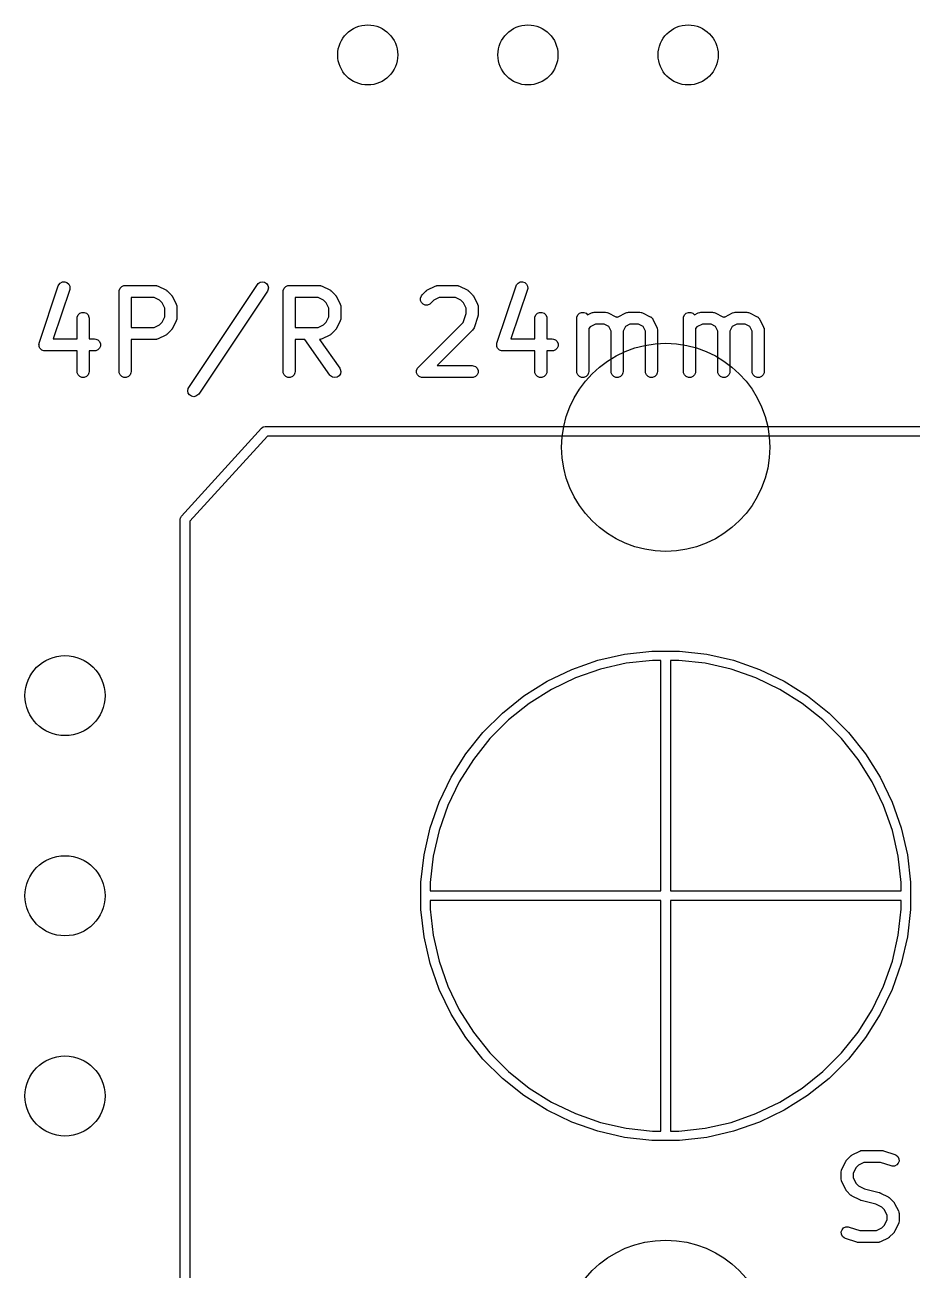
# Model space of a CAD drawing. Extents: x 0.58 to 7.69, y -5.21 to -0.56.
# Drawn here: x 2.352 to 2.788, y -1.523 to -0.91 of the extents above; entities that cross this region are included whole.
import ezdxf

# ---------------------------------------------------------------- set-up
doc = ezdxf.new("R2010")
doc.units = 0
doc.header["$MEASUREMENT"] = 0
doc.layers.add('BLACK', color=7, linetype='CONTINUOUS')

msp = doc.modelspace()

# ---------------------------------------------------------------- linework, layer by layer
at = {"layer": 'BLACK', "linetype": 'CONTINUOUS'}
for p, q in [((2.3594, -1.06684), (2.36878, -1.03872)), ((2.37438, -1.04059), (2.3663, -1.06482)), ((2.36878, -1.03872), (2.36901, -1.03819)), ((2.36901, -1.03819), (2.36977, -1.03732)), ((2.36977, -1.03732), (2.3708, -1.03681)), ((2.3708, -1.03681), (2.37195, -1.03672)), ((2.37195, -1.03672), (2.37304, -1.03709)), ((2.37304, -1.03709), (2.37391, -1.03784)), ((2.37391, -1.03784), (2.37443, -1.03887)), ((2.37451, -1.04002), (2.37438, -1.04059)), ((2.37443, -1.03887), (2.37451, -1.04002)), ((2.39868, -1.04095), (2.39912, -1.03989)), ((2.39912, -1.03989), (2.39993, -1.03907)), ((2.39993, -1.03907), (2.401, -1.03863)), ((2.401, -1.03863), (2.40157, -1.03858)), ((2.40157, -1.03858), (2.41657, -1.03858)), ((2.41657, -1.03858), (2.41715, -1.03863)), ((2.41715, -1.03863), (2.41725, -1.03867)), ((2.41725, -1.03867), (2.41735, -1.03868)), ((2.41735, -1.03868), (2.41789, -1.03889)), ((2.41789, -1.03889), (2.42164, -1.04076)), ((2.43286, -1.08863), (2.46661, -1.03802)), ((2.46661, -1.03802), (2.46698, -1.03757)), ((2.46698, -1.03757), (2.46793, -1.03693)), ((2.46793, -1.03693), (2.46906, -1.0367)), ((2.46906, -1.0367), (2.47019, -1.03692)), ((2.47019, -1.03692), (2.47115, -1.03756)), ((2.47115, -1.03756), (2.47179, -1.03852)), ((2.47179, -1.03852), (2.47202, -1.03965)), ((2.47202, -1.03965), (2.4718, -1.04078)), ((2.47929, -1.04095), (2.47973, -1.03989)), ((2.47973, -1.03989), (2.48055, -1.03907)), ((2.48055, -1.03907), (2.48161, -1.03863)), ((2.48161, -1.03863), (2.48219, -1.03858)), ((2.48219, -1.03858), (2.49719, -1.03858)), ((2.49719, -1.03858), (2.49776, -1.03863)), ((2.49776, -1.03863), (2.49786, -1.03867)), ((2.49786, -1.03867), (2.49797, -1.03868)), ((2.49797, -1.03868), (2.49851, -1.03889)), ((2.49851, -1.03889), (2.50226, -1.04076)), ((2.55024, -1.04076), (2.55399, -1.03889)), ((2.55399, -1.03889), (2.55453, -1.03868)), ((2.55453, -1.03868), (2.55463, -1.03867)), ((2.55463, -1.03867), (2.55473, -1.03863)), ((2.55473, -1.03863), (2.55531, -1.03858)), ((2.55531, -1.03858), (2.56468, -1.03858)), ((2.56468, -1.03858), (2.56526, -1.03863)), ((2.56526, -1.03863), (2.56535, -1.03867)), ((2.56535, -1.03867), (2.56546, -1.03868)), ((2.56546, -1.03868), (2.566, -1.03889)), ((2.566, -1.03889), (2.56975, -1.04076)), ((2.58438, -1.06684), (2.59375, -1.03872)), ((2.59935, -1.04059), (2.59127, -1.06482)), ((2.59375, -1.03872), (2.59399, -1.03819)), ((2.59399, -1.03819), (2.59474, -1.03732)), ((2.59474, -1.03732), (2.59577, -1.03681)), ((2.59577, -1.03681), (2.59692, -1.03672)), ((2.59692, -1.03672), (2.59801, -1.03709)), ((2.59801, -1.03709), (2.59888, -1.03784)), ((2.59888, -1.03784), (2.5994, -1.03887)), ((2.59948, -1.04002), (2.59935, -1.04059)), ((2.5994, -1.03887), (2.59948, -1.04002)), ((2.39862, -1.04153), (2.39868, -1.04095)), ((2.39862, -1.0809), (2.39862, -1.04153)), ((2.41588, -1.04448), (2.40453, -1.04448)), ((2.40453, -1.04448), (2.40453, -1.0592)), ((2.41857, -1.04583), (2.41588, -1.04448)), ((2.41977, -1.04703), (2.41857, -1.04583)), ((2.42164, -1.04076), (2.42189, -1.04092)), ((2.42189, -1.04092), (2.42196, -1.04095)), ((2.42196, -1.04095), (2.42204, -1.04101)), ((2.42204, -1.04101), (2.42213, -1.04107)), ((2.42213, -1.04107), (2.42218, -1.04113)), ((2.42218, -1.04113), (2.42241, -1.04132)), ((2.42241, -1.04132), (2.42429, -1.04319)), ((2.42429, -1.04319), (2.42447, -1.04342)), ((2.42447, -1.04342), (2.42453, -1.04347)), ((2.42453, -1.04347), (2.42459, -1.04356)), ((2.42459, -1.04356), (2.42465, -1.04364)), ((2.42465, -1.04364), (2.42468, -1.04371)), ((2.42468, -1.04371), (2.42484, -1.04396)), ((2.42484, -1.04396), (2.42671, -1.04771)), ((2.47152, -1.04129), (2.43778, -1.09191)), ((2.4718, -1.04078), (2.47152, -1.04129)), ((2.47924, -1.04153), (2.47929, -1.04095)), ((2.47924, -1.0809), (2.47924, -1.04153)), ((2.49649, -1.04448), (2.48514, -1.04448)), ((2.48514, -1.04448), (2.48514, -1.0592)), ((2.49919, -1.04583), (2.49649, -1.04448)), ((2.50039, -1.04703), (2.49919, -1.04583)), ((2.50226, -1.04076), (2.50251, -1.04092)), ((2.50251, -1.04092), (2.50258, -1.04095)), ((2.50258, -1.04095), (2.50266, -1.04101)), ((2.50266, -1.04101), (2.50275, -1.04107)), ((2.50275, -1.04107), (2.5028, -1.04113)), ((2.5028, -1.04113), (2.50303, -1.04132)), ((2.50303, -1.04132), (2.5049, -1.04319)), ((2.5049, -1.04319), (2.50509, -1.04342)), ((2.50509, -1.04342), (2.50514, -1.04347)), ((2.50514, -1.04347), (2.5052, -1.04356)), ((2.5052, -1.04356), (2.50527, -1.04364)), ((2.50527, -1.04364), (2.5053, -1.04371)), ((2.5053, -1.04371), (2.50545, -1.04396)), ((2.50545, -1.04396), (2.50733, -1.04771)), ((2.54679, -1.0447), (2.54723, -1.04364)), ((2.54679, -1.04585), (2.54679, -1.0447)), ((2.54723, -1.04692), (2.54679, -1.04585)), ((2.54723, -1.04364), (2.54759, -1.04319)), ((2.54759, -1.04319), (2.54947, -1.04132)), ((2.54947, -1.04132), (2.54969, -1.04113)), ((2.54969, -1.04113), (2.54975, -1.04107)), ((2.54975, -1.04107), (2.54983, -1.04101)), ((2.54983, -1.04101), (2.54992, -1.04095)), ((2.54992, -1.04095), (2.54999, -1.04092)), ((2.54999, -1.04092), (2.55024, -1.04076)), ((2.55331, -1.04583), (2.55177, -1.04737)), ((2.556, -1.04448), (2.55331, -1.04583)), ((2.56398, -1.04448), (2.556, -1.04448)), ((2.56668, -1.04583), (2.56398, -1.04448)), ((2.56788, -1.04703), (2.56668, -1.04583)), ((2.56975, -1.04076), (2.57, -1.04092)), ((2.57, -1.04092), (2.57007, -1.04095)), ((2.57007, -1.04095), (2.57015, -1.04101)), ((2.57015, -1.04101), (2.57024, -1.04107)), ((2.57024, -1.04107), (2.57029, -1.04113)), ((2.57029, -1.04113), (2.57052, -1.04132)), ((2.57052, -1.04132), (2.57239, -1.04319)), ((2.57239, -1.04319), (2.57258, -1.04342)), ((2.57258, -1.04342), (2.57264, -1.04347)), ((2.57264, -1.04347), (2.57269, -1.04356)), ((2.57269, -1.04356), (2.57276, -1.04364)), ((2.57276, -1.04364), (2.57279, -1.04371)), ((2.57279, -1.04371), (2.57294, -1.04396)), ((2.57294, -1.04396), (2.57482, -1.04771)), ((2.3785, -1.05301), (2.37931, -1.0522)), ((2.37931, -1.0522), (2.38038, -1.05176)), ((2.38038, -1.05176), (2.38153, -1.05176)), ((2.38153, -1.05176), (2.38259, -1.0522)), ((2.38259, -1.0522), (2.38341, -1.05301)), ((2.42112, -1.04972), (2.41977, -1.04703)), ((2.42112, -1.05395), (2.42112, -1.04972)), ((2.42671, -1.04771), (2.42692, -1.04825)), ((2.42692, -1.04825), (2.42693, -1.04835)), ((2.42693, -1.04835), (2.42697, -1.04845)), ((2.42697, -1.04845), (2.42702, -1.04903)), ((2.42702, -1.04903), (2.42702, -1.05465)), ((2.50173, -1.04972), (2.50039, -1.04703)), ((2.50173, -1.05395), (2.50173, -1.04972)), ((2.50733, -1.04771), (2.50753, -1.04825)), ((2.50753, -1.04825), (2.50754, -1.04835)), ((2.50754, -1.04835), (2.50758, -1.04845)), ((2.50758, -1.04845), (2.50764, -1.04903)), ((2.50764, -1.04903), (2.50764, -1.05465)), ((2.54804, -1.04773), (2.54723, -1.04692)), ((2.54911, -1.04817), (2.54804, -1.04773)), ((2.55026, -1.04817), (2.54911, -1.04817)), ((2.55132, -1.04773), (2.55026, -1.04817)), ((2.55177, -1.04737), (2.55132, -1.04773)), ((2.56772, -1.05681), (2.56923, -1.0523)), ((2.56923, -1.04972), (2.56788, -1.04703)), ((2.56923, -1.0523), (2.56923, -1.04972)), ((2.57482, -1.04771), (2.57503, -1.04825)), ((2.57503, -1.04825), (2.57503, -1.04835)), ((2.57503, -1.04835), (2.57507, -1.04845)), ((2.57507, -1.04845), (2.57513, -1.04903)), ((2.57513, -1.05278), (2.5751, -1.05307)), ((2.57513, -1.04903), (2.57513, -1.05278)), ((2.60347, -1.05301), (2.60428, -1.0522)), ((2.60428, -1.0522), (2.60535, -1.05176)), ((2.60535, -1.05176), (2.6065, -1.05176)), ((2.6065, -1.05176), (2.60756, -1.0522)), ((2.60756, -1.0522), (2.60838, -1.05301)), ((2.62409, -1.05301), (2.62491, -1.0522)), ((2.62491, -1.0522), (2.62597, -1.05176)), ((2.62597, -1.05176), (2.62712, -1.05176)), ((2.62712, -1.05176), (2.62819, -1.0522)), ((2.62819, -1.0522), (2.62895, -1.05296)), ((2.62895, -1.05296), (2.63085, -1.05201)), ((2.63085, -1.05201), (2.63139, -1.0518)), ((2.63139, -1.0518), (2.6315, -1.0518)), ((2.6315, -1.0518), (2.63159, -1.05176)), ((2.63159, -1.05176), (2.63217, -1.0517)), ((2.63217, -1.0517), (2.6378, -1.0517)), ((2.6378, -1.0517), (2.63837, -1.05176)), ((2.63837, -1.05176), (2.63847, -1.0518)), ((2.63847, -1.0518), (2.63858, -1.0518)), ((2.63858, -1.0518), (2.63912, -1.05201)), ((2.63912, -1.05201), (2.64287, -1.05389)), ((2.64397, -1.05389), (2.64772, -1.05201)), ((2.64772, -1.05201), (2.64826, -1.0518)), ((2.64826, -1.0518), (2.64837, -1.0518)), ((2.64837, -1.0518), (2.64847, -1.05176)), ((2.64847, -1.05176), (2.64904, -1.0517)), ((2.64904, -1.0517), (2.65467, -1.0517)), ((2.65467, -1.0517), (2.65524, -1.05176)), ((2.65524, -1.05176), (2.65534, -1.0518)), ((2.65534, -1.0518), (2.65545, -1.0518)), ((2.65545, -1.0518), (2.65599, -1.05201)), ((2.65599, -1.05201), (2.65974, -1.05389)), ((2.67658, -1.05301), (2.6774, -1.0522)), ((2.6774, -1.0522), (2.67846, -1.05176)), ((2.67846, -1.05176), (2.67962, -1.05176)), ((2.67962, -1.05176), (2.68068, -1.0522)), ((2.68068, -1.0522), (2.68144, -1.05296)), ((2.68144, -1.05296), (2.68334, -1.05201)), ((2.68334, -1.05201), (2.68388, -1.0518)), ((2.68388, -1.0518), (2.68399, -1.0518)), ((2.68399, -1.0518), (2.68409, -1.05176)), ((2.68409, -1.05176), (2.68466, -1.0517)), ((2.68466, -1.0517), (2.69029, -1.0517)), ((2.69029, -1.0517), (2.69086, -1.05176)), ((2.69086, -1.05176), (2.69096, -1.0518)), ((2.69096, -1.0518), (2.69107, -1.0518)), ((2.69107, -1.0518), (2.69161, -1.05201)), ((2.69161, -1.05201), (2.69536, -1.05389)), ((2.69647, -1.05389), (2.70022, -1.05201)), ((2.70022, -1.05201), (2.70076, -1.0518)), ((2.70076, -1.0518), (2.70086, -1.0518)), ((2.70086, -1.0518), (2.70096, -1.05176)), ((2.70096, -1.05176), (2.70154, -1.0517)), ((2.70154, -1.0517), (2.70716, -1.0517)), ((2.70716, -1.0517), (2.70774, -1.05176)), ((2.70774, -1.05176), (2.70784, -1.0518)), ((2.70784, -1.0518), (2.70794, -1.0518)), ((2.70794, -1.0518), (2.70848, -1.05201)), ((2.70848, -1.05201), (2.71223, -1.05389)), ((2.378, -1.05465), (2.37806, -1.05408)), ((2.378, -1.06482), (2.378, -1.05465)), ((2.37806, -1.05408), (2.3785, -1.05301)), ((2.38341, -1.05301), (2.38385, -1.05408)), ((2.38385, -1.05408), (2.38391, -1.05465)), ((2.38391, -1.05465), (2.38391, -1.06482)), ((2.41588, -1.0592), (2.41857, -1.05785)), ((2.41857, -1.05785), (2.41977, -1.05665)), ((2.41977, -1.05665), (2.42112, -1.05395)), ((2.42671, -1.05597), (2.42484, -1.05972)), ((2.42692, -1.05543), (2.42671, -1.05597)), ((2.42693, -1.05533), (2.42692, -1.05543)), ((2.42697, -1.05523), (2.42693, -1.05533)), ((2.42702, -1.05465), (2.42697, -1.05523)), ((2.49649, -1.0592), (2.49919, -1.05785)), ((2.49919, -1.05785), (2.50039, -1.05665)), ((2.50039, -1.05665), (2.50173, -1.05395)), ((2.50733, -1.05597), (2.50545, -1.05972)), ((2.50753, -1.05543), (2.50733, -1.05597)), ((2.50754, -1.05533), (2.50753, -1.05543)), ((2.50758, -1.05523), (2.50754, -1.05533)), ((2.50764, -1.05465), (2.50758, -1.05523)), ((2.54572, -1.07881), (2.56772, -1.05681)), ((2.57498, -1.05371), (2.5731, -1.05933)), ((2.57504, -1.05343), (2.57498, -1.05371)), ((2.57507, -1.05335), (2.57504, -1.05343)), ((2.57508, -1.05325), (2.57507, -1.05335)), ((2.57511, -1.05315), (2.57508, -1.05325)), ((2.5751, -1.05307), (2.57511, -1.05315)), ((2.60297, -1.05465), (2.60303, -1.05408)), ((2.60297, -1.06482), (2.60297, -1.05465)), ((2.60303, -1.05408), (2.60347, -1.05301)), ((2.60838, -1.05301), (2.60882, -1.05408)), ((2.60882, -1.05408), (2.60888, -1.05465)), ((2.60888, -1.05465), (2.60888, -1.06482)), ((2.62359, -1.05465), (2.62365, -1.05408)), ((2.62359, -1.0809), (2.62359, -1.05465)), ((2.62365, -1.05408), (2.62409, -1.05301)), ((2.63017, -1.05895), (2.6295, -1.05962)), ((2.63287, -1.0576), (2.63017, -1.05895)), ((2.6371, -1.0576), (2.63287, -1.0576)), ((2.63934, -1.05873), (2.6371, -1.0576)), ((2.64047, -1.06097), (2.63934, -1.05873)), ((2.64287, -1.05389), (2.64296, -1.05395)), ((2.64296, -1.05395), (2.64301, -1.05396)), ((2.64301, -1.05396), (2.64306, -1.05401)), ((2.64306, -1.05401), (2.64336, -1.05419)), ((2.64336, -1.05419), (2.64342, -1.05427)), ((2.64342, -1.05427), (2.64348, -1.05419)), ((2.64348, -1.05419), (2.64378, -1.05401)), ((2.64378, -1.05401), (2.64383, -1.05396)), ((2.64383, -1.05396), (2.64388, -1.05395)), ((2.64388, -1.05395), (2.64397, -1.05389)), ((2.6475, -1.05873), (2.64637, -1.06097)), ((2.64974, -1.0576), (2.6475, -1.05873)), ((2.65397, -1.0576), (2.64974, -1.0576)), ((2.65622, -1.05873), (2.65397, -1.0576)), ((2.65734, -1.06097), (2.65622, -1.05873)), ((2.65974, -1.05389), (2.65983, -1.05395)), ((2.65983, -1.05395), (2.65988, -1.05396)), ((2.65988, -1.05396), (2.65994, -1.05401)), ((2.65994, -1.05401), (2.66023, -1.05419)), ((2.66023, -1.05419), (2.66047, -1.05447)), ((2.66047, -1.05447), (2.66075, -1.05472)), ((2.66075, -1.05472), (2.66093, -1.05501)), ((2.66093, -1.05501), (2.66098, -1.05506)), ((2.66098, -1.05506), (2.661, -1.05511)), ((2.661, -1.05511), (2.66106, -1.05521)), ((2.66106, -1.05521), (2.66293, -1.05896)), ((2.66293, -1.05896), (2.66314, -1.0595)), ((2.67609, -1.05465), (2.67614, -1.05408)), ((2.67609, -1.0809), (2.67609, -1.05465)), ((2.67614, -1.05408), (2.67658, -1.05301)), ((2.68266, -1.05895), (2.68199, -1.05962)), ((2.68536, -1.0576), (2.68266, -1.05895)), ((2.68959, -1.0576), (2.68536, -1.0576)), ((2.69184, -1.05873), (2.68959, -1.0576)), ((2.69296, -1.06097), (2.69184, -1.05873)), ((2.69536, -1.05389), (2.69546, -1.05395)), ((2.69546, -1.05395), (2.6955, -1.05396)), ((2.6955, -1.05396), (2.69556, -1.05401)), ((2.69556, -1.05401), (2.69585, -1.05419)), ((2.69585, -1.05419), (2.69591, -1.05427)), ((2.69591, -1.05427), (2.69598, -1.05419)), ((2.69598, -1.05419), (2.69627, -1.05401)), ((2.69627, -1.05401), (2.69633, -1.05396)), ((2.69633, -1.05396), (2.69637, -1.05395)), ((2.69637, -1.05395), (2.69647, -1.05389)), ((2.69999, -1.05873), (2.69887, -1.06097)), ((2.70223, -1.0576), (2.69999, -1.05873)), ((2.70646, -1.0576), (2.70223, -1.0576)), ((2.70871, -1.05873), (2.70646, -1.0576)), ((2.70983, -1.06097), (2.70871, -1.05873)), ((2.71223, -1.05389), (2.71233, -1.05395)), ((2.71233, -1.05395), (2.71237, -1.05396)), ((2.71237, -1.05396), (2.71243, -1.05401)), ((2.71243, -1.05401), (2.71272, -1.05419)), ((2.71272, -1.05419), (2.71296, -1.05447)), ((2.71296, -1.05447), (2.71324, -1.05472)), ((2.71324, -1.05472), (2.71343, -1.05501)), ((2.71343, -1.05501), (2.71348, -1.05506)), ((2.71348, -1.05506), (2.71349, -1.05511)), ((2.71349, -1.05511), (2.71355, -1.05521)), ((2.71355, -1.05521), (2.71543, -1.05896)), ((2.71543, -1.05896), (2.71563, -1.0595)), ((2.3663, -1.06482), (2.378, -1.06482)), ((2.38391, -1.06482), (2.38658, -1.06482)), ((2.38658, -1.06482), (2.38715, -1.06488)), ((2.38715, -1.06488), (2.38822, -1.06532)), ((2.40453, -1.0592), (2.41588, -1.0592)), ((2.41657, -1.0651), (2.40453, -1.0651)), ((2.40453, -1.0651), (2.40453, -1.0809)), ((2.41715, -1.06505), (2.41657, -1.0651)), ((2.41725, -1.06501), (2.41715, -1.06505)), ((2.41735, -1.065), (2.41725, -1.06501)), ((2.41789, -1.06479), (2.41735, -1.065)), ((2.42164, -1.06292), (2.41789, -1.06479)), ((2.42189, -1.06276), (2.42164, -1.06292)), ((2.42196, -1.06273), (2.42189, -1.06276)), ((2.42204, -1.06266), (2.42196, -1.06273)), ((2.42213, -1.06261), (2.42204, -1.06266)), ((2.42218, -1.06255), (2.42213, -1.06261)), ((2.42241, -1.06236), (2.42218, -1.06255)), ((2.42429, -1.06049), (2.42241, -1.06236)), ((2.42447, -1.06026), (2.42429, -1.06049)), ((2.42453, -1.06021), (2.42447, -1.06026)), ((2.42459, -1.06012), (2.42453, -1.06021)), ((2.42465, -1.06004), (2.42459, -1.06012)), ((2.42468, -1.05997), (2.42465, -1.06004)), ((2.42484, -1.05972), (2.42468, -1.05997)), ((2.48514, -1.0592), (2.49649, -1.0592)), ((2.49003, -1.0651), (2.48514, -1.0651)), ((2.48514, -1.0651), (2.48514, -1.0809)), ((2.50227, -1.08259), (2.49003, -1.0651)), ((2.49776, -1.06505), (2.49723, -1.0651)), ((2.49723, -1.0651), (2.50711, -1.07921)), ((2.49786, -1.06501), (2.49776, -1.06505)), ((2.49797, -1.065), (2.49786, -1.06501)), ((2.49851, -1.06479), (2.49797, -1.065)), ((2.50226, -1.06292), (2.49851, -1.06479)), ((2.50251, -1.06276), (2.50226, -1.06292)), ((2.50258, -1.06273), (2.50251, -1.06276)), ((2.50266, -1.06266), (2.50258, -1.06273)), ((2.50275, -1.06261), (2.50266, -1.06266)), ((2.5028, -1.06255), (2.50275, -1.06261)), ((2.50303, -1.06236), (2.5028, -1.06255)), ((2.5049, -1.06049), (2.50303, -1.06236)), ((2.50509, -1.06026), (2.5049, -1.06049)), ((2.50514, -1.06021), (2.50509, -1.06026)), ((2.5052, -1.06012), (2.50514, -1.06021)), ((2.50527, -1.06004), (2.5052, -1.06012)), ((2.5053, -1.05997), (2.50527, -1.06004)), ((2.50545, -1.05972), (2.5053, -1.05997)), ((2.57239, -1.06049), (2.55494, -1.07795)), ((2.57276, -1.06004), (2.57239, -1.06049)), ((2.5728, -1.05994), (2.57276, -1.06004)), ((2.57287, -1.05986), (2.5728, -1.05994)), ((2.5731, -1.05933), (2.57287, -1.05986)), ((2.59127, -1.06482), (2.60297, -1.06482)), ((2.60888, -1.06482), (2.61155, -1.06482)), ((2.61155, -1.06482), (2.61212, -1.06488)), ((2.61212, -1.06488), (2.61319, -1.06532)), ((2.6295, -1.05962), (2.6295, -1.0809)), ((2.64047, -1.0809), (2.64047, -1.06097)), ((2.64637, -1.06097), (2.64637, -1.0809)), ((2.65734, -1.0809), (2.65734, -1.06097)), ((2.66314, -1.0595), (2.66315, -1.0596)), ((2.66315, -1.0596), (2.66319, -1.0597)), ((2.66319, -1.0597), (2.66325, -1.06028)), ((2.66325, -1.06028), (2.66325, -1.0809)), ((2.68199, -1.05962), (2.68199, -1.0809)), ((2.69296, -1.0809), (2.69296, -1.06097)), ((2.69887, -1.06097), (2.69887, -1.0809)), ((2.70983, -1.0809), (2.70983, -1.06097)), ((2.71563, -1.0595), (2.71564, -1.0596)), ((2.71564, -1.0596), (2.71568, -1.0597)), ((2.71568, -1.0597), (2.71574, -1.06028)), ((2.71574, -1.06028), (2.71574, -1.0809)), ((2.35928, -1.06741), (2.35931, -1.06726)), ((2.35931, -1.06788), (2.35928, -1.06741)), ((2.35931, -1.0672), (2.35934, -1.06713)), ((2.35931, -1.06726), (2.35931, -1.0672)), ((2.35931, -1.06835), (2.35931, -1.06788)), ((2.35935, -1.06845), (2.35931, -1.06835)), ((2.35934, -1.06713), (2.3594, -1.06684)), ((2.35936, -1.06855), (2.35935, -1.06845)), ((2.35957, -1.06898), (2.35936, -1.06855)), ((2.35975, -1.06942), (2.35957, -1.06898)), ((2.35982, -1.06949), (2.35975, -1.06942)), ((2.35987, -1.06959), (2.35982, -1.06949)), ((2.36023, -1.0699), (2.35987, -1.06959)), ((2.36056, -1.07023), (2.36023, -1.0699)), ((2.36066, -1.07027), (2.36056, -1.07023)), ((2.36074, -1.07034), (2.36066, -1.07027)), ((2.36119, -1.07049), (2.36074, -1.07034)), ((2.36163, -1.07067), (2.36119, -1.07049)), ((2.36178, -1.07069), (2.36163, -1.07067)), ((2.36184, -1.0707), (2.36178, -1.07069)), ((2.36191, -1.0707), (2.36184, -1.0707)), ((2.3622, -1.07073), (2.36191, -1.0707)), ((2.378, -1.07073), (2.3622, -1.07073)), ((2.378, -1.0809), (2.378, -1.07073)), ((2.38658, -1.07073), (2.38391, -1.07073)), ((2.38391, -1.07073), (2.38391, -1.0809)), ((2.38715, -1.07067), (2.38658, -1.07073)), ((2.38822, -1.07023), (2.38715, -1.07067)), ((2.38822, -1.06532), (2.38903, -1.06613)), ((2.38903, -1.06942), (2.38822, -1.07023)), ((2.38903, -1.06613), (2.38947, -1.0672)), ((2.38947, -1.06835), (2.38903, -1.06942)), ((2.38947, -1.0672), (2.38947, -1.06835)), ((2.58425, -1.06741), (2.58428, -1.06726)), ((2.58428, -1.06788), (2.58425, -1.06741)), ((2.58428, -1.0672), (2.58431, -1.06713)), ((2.58428, -1.06726), (2.58428, -1.0672)), ((2.58428, -1.06835), (2.58428, -1.06788)), ((2.58432, -1.06845), (2.58428, -1.06835)), ((2.58431, -1.06713), (2.58438, -1.06684)), ((2.58433, -1.06855), (2.58432, -1.06845)), ((2.58454, -1.06898), (2.58433, -1.06855)), ((2.58472, -1.06942), (2.58454, -1.06898)), ((2.5848, -1.06949), (2.58472, -1.06942)), ((2.58484, -1.06959), (2.5848, -1.06949)), ((2.5852, -1.0699), (2.58484, -1.06959)), ((2.58554, -1.07023), (2.5852, -1.0699)), ((2.58563, -1.07027), (2.58554, -1.07023)), ((2.58571, -1.07034), (2.58563, -1.07027)), ((2.58616, -1.07049), (2.58571, -1.07034)), ((2.5866, -1.07067), (2.58616, -1.07049)), ((2.58675, -1.07069), (2.5866, -1.07067)), ((2.58681, -1.0707), (2.58675, -1.07069)), ((2.58689, -1.0707), (2.58681, -1.0707)), ((2.58718, -1.07073), (2.58689, -1.0707)), ((2.60297, -1.07073), (2.58718, -1.07073)), ((2.60297, -1.0809), (2.60297, -1.07073)), ((2.61155, -1.07073), (2.60888, -1.07073)), ((2.60888, -1.07073), (2.60888, -1.0809)), ((2.61212, -1.07067), (2.61155, -1.07073)), ((2.61319, -1.07023), (2.61212, -1.07067)), ((2.61319, -1.06532), (2.614, -1.06613)), ((2.614, -1.06942), (2.61319, -1.07023)), ((2.614, -1.06613), (2.61444, -1.0672)), ((2.61444, -1.06835), (2.614, -1.06942)), ((2.61444, -1.0672), (2.61444, -1.06835)), ((2.37806, -1.08147), (2.378, -1.0809)), ((2.3785, -1.08254), (2.37806, -1.08147)), ((2.37931, -1.08335), (2.3785, -1.08254)), ((2.38038, -1.08379), (2.37931, -1.08335)), ((2.38259, -1.08335), (2.38153, -1.08379)), ((2.38341, -1.08254), (2.38259, -1.08335)), ((2.38385, -1.08147), (2.38341, -1.08254)), ((2.38391, -1.0809), (2.38385, -1.08147)), ((2.39868, -1.08147), (2.39862, -1.0809)), ((2.39912, -1.08254), (2.39868, -1.08147)), ((2.39993, -1.08335), (2.39912, -1.08254)), ((2.401, -1.08379), (2.39993, -1.08335)), ((2.40322, -1.08335), (2.40215, -1.08379)), ((2.40403, -1.08254), (2.40322, -1.08335)), ((2.40447, -1.08147), (2.40403, -1.08254)), ((2.40453, -1.0809), (2.40447, -1.08147)), ((2.47929, -1.08147), (2.47924, -1.0809)), ((2.47973, -1.08254), (2.47929, -1.08147)), ((2.48055, -1.08335), (2.47973, -1.08254)), ((2.48161, -1.08379), (2.48055, -1.08335)), ((2.48383, -1.08335), (2.48277, -1.08379)), ((2.48464, -1.08254), (2.48383, -1.08335)), ((2.48509, -1.08147), (2.48464, -1.08254)), ((2.48514, -1.0809), (2.48509, -1.08147)), ((2.50264, -1.08303), (2.50227, -1.08259)), ((2.50362, -1.08365), (2.50264, -1.08303)), ((2.50682, -1.08294), (2.50588, -1.0836)), ((2.50744, -1.08197), (2.50682, -1.08294)), ((2.50711, -1.07921), (2.50739, -1.07971)), ((2.50739, -1.07971), (2.50764, -1.08083)), ((2.50764, -1.08083), (2.50744, -1.08197)), ((2.54491, -1.08032), (2.54535, -1.07926)), ((2.54491, -1.08147), (2.54491, -1.08032)), ((2.54535, -1.08254), (2.54491, -1.08147)), ((2.54535, -1.07926), (2.54572, -1.07881)), ((2.54617, -1.08335), (2.54535, -1.08254)), ((2.54723, -1.08379), (2.54617, -1.08335)), ((2.55494, -1.07795), (2.57218, -1.07795)), ((2.57218, -1.07795), (2.57275, -1.078)), ((2.57275, -1.078), (2.57382, -1.07844)), ((2.57382, -1.08335), (2.57275, -1.08379)), ((2.57382, -1.07844), (2.57463, -1.07926)), ((2.57463, -1.08254), (2.57382, -1.08335)), ((2.57463, -1.07926), (2.57507, -1.08032)), ((2.57507, -1.08147), (2.57463, -1.08254)), ((2.57507, -1.08032), (2.57507, -1.08147)), ((2.60303, -1.08147), (2.60297, -1.0809)), ((2.60347, -1.08254), (2.60303, -1.08147)), ((2.60428, -1.08335), (2.60347, -1.08254)), ((2.60535, -1.08379), (2.60428, -1.08335)), ((2.60756, -1.08335), (2.6065, -1.08379)), ((2.60838, -1.08254), (2.60756, -1.08335)), ((2.60882, -1.08147), (2.60838, -1.08254)), ((2.60888, -1.0809), (2.60882, -1.08147)), ((2.62365, -1.08147), (2.62359, -1.0809)), ((2.62409, -1.08254), (2.62365, -1.08147)), ((2.62491, -1.08335), (2.62409, -1.08254)), ((2.62597, -1.08379), (2.62491, -1.08335)), ((2.62819, -1.08335), (2.62712, -1.08379)), ((2.629, -1.08254), (2.62819, -1.08335)), ((2.62944, -1.08147), (2.629, -1.08254)), ((2.6295, -1.0809), (2.62944, -1.08147)), ((2.64052, -1.08147), (2.64047, -1.0809)), ((2.64096, -1.08254), (2.64052, -1.08147)), ((2.64178, -1.08335), (2.64096, -1.08254)), ((2.64284, -1.08379), (2.64178, -1.08335)), ((2.64506, -1.08335), (2.644, -1.08379)), ((2.64587, -1.08254), (2.64506, -1.08335)), ((2.64632, -1.08147), (2.64587, -1.08254)), ((2.64637, -1.0809), (2.64632, -1.08147)), ((2.6574, -1.08147), (2.65734, -1.0809)), ((2.65784, -1.08254), (2.6574, -1.08147)), ((2.65865, -1.08335), (2.65784, -1.08254)), ((2.65972, -1.08379), (2.65865, -1.08335)), ((2.66193, -1.08335), (2.66087, -1.08379)), ((2.66275, -1.08254), (2.66193, -1.08335)), ((2.66319, -1.08147), (2.66275, -1.08254)), ((2.66325, -1.0809), (2.66319, -1.08147)), ((2.67614, -1.08147), (2.67609, -1.0809)), ((2.67658, -1.08254), (2.67614, -1.08147)), ((2.6774, -1.08335), (2.67658, -1.08254)), ((2.67846, -1.08379), (2.6774, -1.08335)), ((2.68068, -1.08335), (2.67962, -1.08379)), ((2.6815, -1.08254), (2.68068, -1.08335)), ((2.68194, -1.08147), (2.6815, -1.08254)), ((2.68199, -1.0809), (2.68194, -1.08147)), ((2.69302, -1.08147), (2.69296, -1.0809)), ((2.69346, -1.08254), (2.69302, -1.08147)), ((2.69427, -1.08335), (2.69346, -1.08254)), ((2.69534, -1.08379), (2.69427, -1.08335)), ((2.69755, -1.08335), (2.69649, -1.08379)), ((2.69837, -1.08254), (2.69755, -1.08335)), ((2.69881, -1.08147), (2.69837, -1.08254)), ((2.69887, -1.0809), (2.69881, -1.08147)), ((2.70989, -1.08147), (2.70983, -1.0809)), ((2.71033, -1.08254), (2.70989, -1.08147)), ((2.71115, -1.08335), (2.71033, -1.08254)), ((2.71221, -1.08379), (2.71115, -1.08335)), ((2.71443, -1.08335), (2.71336, -1.08379)), ((2.71524, -1.08254), (2.71443, -1.08335)), ((2.71568, -1.08147), (2.71524, -1.08254)), ((2.71574, -1.0809), (2.71568, -1.08147)), ((2.38153, -1.08379), (2.38038, -1.08379)), ((2.40215, -1.08379), (2.401, -1.08379)), ((2.43237, -1.09028), (2.43259, -1.08915)), ((2.43259, -1.08915), (2.43286, -1.08863)), ((2.48277, -1.08379), (2.48161, -1.08379)), ((2.50475, -1.08385), (2.50362, -1.08365)), ((2.50588, -1.0836), (2.50475, -1.08385)), ((2.54781, -1.08385), (2.54723, -1.08379)), ((2.57218, -1.08385), (2.54781, -1.08385)), ((2.57275, -1.08379), (2.57218, -1.08385)), ((2.6065, -1.08379), (2.60535, -1.08379)), ((2.62712, -1.08379), (2.62597, -1.08379)), ((2.644, -1.08379), (2.64284, -1.08379)), ((2.66087, -1.08379), (2.65972, -1.08379)), ((2.67962, -1.08379), (2.67846, -1.08379)), ((2.69649, -1.08379), (2.69534, -1.08379)), ((2.71336, -1.08379), (2.71221, -1.08379)), ((2.43259, -1.0914), (2.43237, -1.09028)), ((2.43323, -1.09236), (2.43259, -1.0914)), ((2.43419, -1.093), (2.43323, -1.09236)), ((2.43532, -1.09322), (2.43419, -1.093)), ((2.43645, -1.093), (2.43532, -1.09322)), ((2.43741, -1.09236), (2.43645, -1.093)), ((2.43778, -1.09191), (2.43741, -1.09236)), ((2.46957, -1.10805), (2.47047, -1.10787)), ((2.47047, -1.10787), (2.90354, -1.10787)), ((2.42935, -1.15195), (2.46872, -1.10865)), ((2.47152, -1.1126), (2.43346, -1.15446)), ((2.46872, -1.10865), (2.46947, -1.1081)), ((2.46947, -1.1081), (2.46953, -1.1081)), ((2.46953, -1.1081), (2.46957, -1.10805)), ((2.90118, -1.1126), (2.47152, -1.1126)), ((2.42874, -1.15354), (2.42888, -1.15282)), ((2.42874, -1.56693), (2.42874, -1.15354)), ((2.42888, -1.15274), (2.42891, -1.1527)), ((2.42888, -1.15282), (2.42888, -1.15274)), ((2.42891, -1.1527), (2.42892, -1.15264)), ((2.42892, -1.15264), (2.42898, -1.15258)), ((2.42898, -1.15258), (2.42935, -1.15195)), ((2.43346, -1.15446), (2.43346, -1.56457)), ((2.62122, -1.22728), (2.63397, -1.22282)), ((2.63397, -1.22282), (2.64714, -1.21981)), ((2.6479, -1.22429), (2.63523, -1.22718)), ((2.64714, -1.21981), (2.66057, -1.2183)), ((2.66082, -1.22283), (2.6479, -1.22429)), ((2.66057, -1.2183), (2.66641, -1.2183)), ((2.66496, -1.22283), (2.66082, -1.22283)), ((2.66496, -1.33622), (2.66496, -1.22283)), ((2.66641, -1.2183), (2.66642, -1.21829)), ((2.66642, -1.21829), (2.66823, -1.21829)), ((2.66823, -1.21829), (2.66824, -1.2183)), ((2.66824, -1.2183), (2.67408, -1.2183)), ((2.67382, -1.22283), (2.66969, -1.22283)), ((2.66969, -1.22283), (2.66969, -1.33622)), ((2.68674, -1.22429), (2.67382, -1.22283)), ((2.67408, -1.2183), (2.6875, -1.21981)), ((2.69942, -1.22718), (2.68674, -1.22429)), ((2.6875, -1.21981), (2.70067, -1.22282)), ((2.70067, -1.22282), (2.71343, -1.22728)), ((2.60905, -1.23314), (2.62122, -1.22728)), ((2.63523, -1.22718), (2.62296, -1.23148)), ((2.71169, -1.23148), (2.69942, -1.22718)), ((2.71343, -1.22728), (2.7256, -1.23314)), ((2.59761, -1.24033), (2.60905, -1.23314)), ((2.62296, -1.23148), (2.61125, -1.23712)), ((2.7234, -1.23712), (2.71169, -1.23148)), ((2.7256, -1.23314), (2.73704, -1.24033)), ((2.58705, -1.24875), (2.59761, -1.24033)), ((2.61125, -1.23712), (2.60024, -1.24403)), ((2.73441, -1.24403), (2.7234, -1.23712)), ((2.73704, -1.24033), (2.7476, -1.24875)), ((2.57749, -1.25831), (2.58705, -1.24875)), ((2.60024, -1.24403), (2.59007, -1.25214)), ((2.74457, -1.25214), (2.73441, -1.24403)), ((2.7476, -1.24875), (2.75715, -1.25831)), ((2.59007, -1.25214), (2.58088, -1.26133)), ((2.75377, -1.26133), (2.74457, -1.25214)), ((2.56907, -1.26887), (2.57749, -1.25831)), ((2.75715, -1.25831), (2.76558, -1.26887)), ((2.58088, -1.26133), (2.57277, -1.2715)), ((2.76187, -1.2715), (2.75377, -1.26133)), ((2.56188, -1.28031), (2.56907, -1.26887)), ((2.57277, -1.2715), (2.56586, -1.2825)), ((2.76879, -1.2825), (2.76187, -1.2715)), ((2.76558, -1.26887), (2.77276, -1.28031)), ((2.55602, -1.29248), (2.56188, -1.28031)), ((2.56586, -1.2825), (2.56022, -1.29422)), ((2.77443, -1.29422), (2.76879, -1.2825)), ((2.77276, -1.28031), (2.77862, -1.29248)), ((2.55156, -1.30523), (2.55602, -1.29248)), ((2.56022, -1.29422), (2.55592, -1.30649)), ((2.77872, -1.30649), (2.77443, -1.29422)), ((2.77862, -1.29248), (2.78309, -1.30523)), ((2.54855, -1.3184), (2.55156, -1.30523)), ((2.55592, -1.30649), (2.55303, -1.31916)), ((2.78162, -1.31916), (2.77872, -1.30649)), ((2.78309, -1.30523), (2.78609, -1.3184)), ((2.54704, -1.33183), (2.54855, -1.3184)), ((2.55303, -1.31916), (2.55157, -1.33208)), ((2.78307, -1.33208), (2.78162, -1.31916)), ((2.78609, -1.3184), (2.78761, -1.33183)), ((2.54704, -1.33208), (2.54704, -1.33183)), ((2.54704, -1.33767), (2.54704, -1.33208)), ((2.55157, -1.33208), (2.55157, -1.33622)), ((2.78307, -1.33622), (2.78307, -1.33208)), ((2.78761, -1.33183), (2.78761, -1.33767)), ((2.54703, -1.33768), (2.54704, -1.33767)), ((2.54703, -1.33949), (2.54703, -1.33768)), ((2.54704, -1.3395), (2.54703, -1.33949)), ((2.54704, -1.34534), (2.54704, -1.3395)), ((2.55157, -1.33622), (2.66496, -1.33622)), ((2.66969, -1.33622), (2.78307, -1.33622)), ((2.78761, -1.33767), (2.78762, -1.33768)), ((2.78762, -1.33949), (2.78761, -1.3395)), ((2.78761, -1.3395), (2.78761, -1.34534)), ((2.78762, -1.33768), (2.78762, -1.33949)), ((2.54855, -1.35876), (2.54704, -1.34534)), ((2.55157, -1.34094), (2.55157, -1.34508)), ((2.66496, -1.34094), (2.55157, -1.34094)), ((2.55157, -1.34508), (2.55303, -1.358)), ((2.66496, -1.45433), (2.66496, -1.34094)), ((2.66969, -1.34094), (2.66969, -1.45433)), ((2.78307, -1.34094), (2.66969, -1.34094)), ((2.78162, -1.358), (2.78307, -1.34508)), ((2.78307, -1.34508), (2.78307, -1.34094)), ((2.78761, -1.34534), (2.78609, -1.35876)), ((2.55156, -1.37193), (2.54855, -1.35876)), ((2.55303, -1.358), (2.55592, -1.37068)), ((2.77872, -1.37068), (2.78162, -1.358)), ((2.78609, -1.35876), (2.78309, -1.37193)), ((2.55592, -1.37068), (2.56022, -1.38295)), ((2.77443, -1.38295), (2.77872, -1.37068)), ((2.55602, -1.38469), (2.55156, -1.37193)), ((2.78309, -1.37193), (2.77862, -1.38469)), ((2.56022, -1.38295), (2.56586, -1.39466)), ((2.76879, -1.39466), (2.77443, -1.38295)), ((2.56188, -1.39686), (2.55602, -1.38469)), ((2.77862, -1.38469), (2.77276, -1.39686)), ((2.56586, -1.39466), (2.57277, -1.40567)), ((2.76187, -1.40567), (2.76879, -1.39466)), ((2.56907, -1.4083), (2.56188, -1.39686)), ((2.77276, -1.39686), (2.76558, -1.4083)), ((2.57277, -1.40567), (2.58088, -1.41583)), ((2.75377, -1.41583), (2.76187, -1.40567)), ((2.57749, -1.41886), (2.56907, -1.4083)), ((2.76558, -1.4083), (2.75715, -1.41886)), ((2.58705, -1.42841), (2.57749, -1.41886)), ((2.58088, -1.41583), (2.59007, -1.42503)), ((2.74457, -1.42503), (2.75377, -1.41583)), ((2.75715, -1.41886), (2.7476, -1.42841)), ((2.59007, -1.42503), (2.60024, -1.43313)), ((2.73441, -1.43313), (2.74457, -1.42503)), ((2.59761, -1.43684), (2.58705, -1.42841)), ((2.7476, -1.42841), (2.73704, -1.43684)), ((2.60905, -1.44402), (2.59761, -1.43684)), ((2.60024, -1.43313), (2.61125, -1.44005)), ((2.7234, -1.44005), (2.73441, -1.43313)), ((2.73704, -1.43684), (2.7256, -1.44402)), ((2.62122, -1.44988), (2.60905, -1.44402)), ((2.61125, -1.44005), (2.62296, -1.44569)), ((2.71169, -1.44569), (2.7234, -1.44005)), ((2.7256, -1.44402), (2.71343, -1.44988)), ((2.63397, -1.45435), (2.62122, -1.44988)), ((2.62296, -1.44569), (2.63523, -1.44998)), ((2.63523, -1.44998), (2.6479, -1.45288)), ((2.68674, -1.45288), (2.69942, -1.44998)), ((2.69942, -1.44998), (2.71169, -1.44569)), ((2.71343, -1.44988), (2.70067, -1.45435)), ((2.64714, -1.45735), (2.63397, -1.45435)), ((2.6479, -1.45288), (2.66082, -1.45433)), ((2.66082, -1.45433), (2.66496, -1.45433)), ((2.66969, -1.45433), (2.67382, -1.45433)), ((2.67382, -1.45433), (2.68674, -1.45288)), ((2.70067, -1.45435), (2.6875, -1.45735)), ((2.66057, -1.45887), (2.64714, -1.45735)), ((2.66641, -1.45887), (2.66057, -1.45887)), ((2.66642, -1.45888), (2.66641, -1.45887)), ((2.66823, -1.45888), (2.66642, -1.45888)), ((2.66824, -1.45887), (2.66823, -1.45888)), ((2.67408, -1.45887), (2.66824, -1.45887)), ((2.6875, -1.45735), (2.67408, -1.45887)), ((2.75392, -1.4729), (2.7558, -1.46915)), ((2.7558, -1.46915), (2.75595, -1.46891)), ((2.75595, -1.46891), (2.75598, -1.46883)), ((2.75598, -1.46883), (2.75605, -1.46875)), ((2.75605, -1.46875), (2.7561, -1.46866)), ((2.7561, -1.46866), (2.75616, -1.46861)), ((2.75616, -1.46861), (2.75635, -1.46839)), ((2.75635, -1.46839), (2.75822, -1.46651)), ((2.75822, -1.46651), (2.75845, -1.46633)), ((2.75845, -1.46633), (2.7585, -1.46627)), ((2.7585, -1.46627), (2.75859, -1.46621)), ((2.75859, -1.46621), (2.75867, -1.46614)), ((2.75867, -1.46614), (2.75874, -1.46611)), ((2.75874, -1.46611), (2.75899, -1.46596)), ((2.75899, -1.46596), (2.76274, -1.46408)), ((2.76274, -1.46408), (2.76328, -1.46388)), ((2.76328, -1.46388), (2.76339, -1.46387)), ((2.76339, -1.46387), (2.76348, -1.46383)), ((2.76348, -1.46383), (2.76406, -1.46377)), ((2.76406, -1.46377), (2.77343, -1.46377)), ((2.77343, -1.46377), (2.77373, -1.4638)), ((2.77373, -1.4638), (2.7738, -1.4638)), ((2.7738, -1.4638), (2.77391, -1.46382)), ((2.77391, -1.46382), (2.77401, -1.46383)), ((2.77401, -1.46383), (2.77408, -1.46386)), ((2.77408, -1.46386), (2.77437, -1.46392)), ((2.77437, -1.46392), (2.77999, -1.4658)), ((2.77999, -1.4658), (2.78052, -1.46603)), ((2.78052, -1.46603), (2.78139, -1.46679)), ((2.78139, -1.46679), (2.78191, -1.46782)), ((2.78199, -1.46897), (2.78162, -1.47006)), ((2.78191, -1.46782), (2.78199, -1.46897)), ((2.75361, -1.47422), (2.75367, -1.47365)), ((2.75361, -1.47797), (2.75361, -1.47422)), ((2.75367, -1.47365), (2.75371, -1.47355)), ((2.75371, -1.47344), (2.75392, -1.4729)), ((2.75371, -1.47355), (2.75371, -1.47344)), ((2.76086, -1.47222), (2.75951, -1.47492)), ((2.75951, -1.47492), (2.75951, -1.47728)), ((2.76206, -1.47103), (2.76086, -1.47222)), ((2.76476, -1.46968), (2.76206, -1.47103)), ((2.77296, -1.46968), (2.76476, -1.46968)), ((2.77813, -1.4714), (2.77296, -1.46968)), ((2.77869, -1.47153), (2.77813, -1.4714)), ((2.77984, -1.47145), (2.77869, -1.47153)), ((2.78087, -1.47093), (2.77984, -1.47145)), ((2.78162, -1.47006), (2.78087, -1.47093)), ((2.75367, -1.47855), (2.75361, -1.47797)), ((2.75371, -1.47865), (2.75367, -1.47855)), ((2.75371, -1.47875), (2.75371, -1.47865)), ((2.75392, -1.47929), (2.75371, -1.47875)), ((2.7558, -1.48304), (2.75392, -1.47929)), ((2.75951, -1.47728), (2.76086, -1.47997)), ((2.76086, -1.47997), (2.76206, -1.48117)), ((2.76206, -1.48117), (2.76509, -1.48269)), ((2.75595, -1.48329), (2.7558, -1.48304)), ((2.75598, -1.48336), (2.75595, -1.48329)), ((2.75605, -1.48344), (2.75598, -1.48336)), ((2.7561, -1.48353), (2.75605, -1.48344)), ((2.75616, -1.48358), (2.7561, -1.48353)), ((2.75635, -1.48381), (2.75616, -1.48358)), ((2.75822, -1.48569), (2.75635, -1.48381)), ((2.75845, -1.48587), (2.75822, -1.48569)), ((2.7585, -1.48593), (2.75845, -1.48587)), ((2.75859, -1.48599), (2.7585, -1.48593)), ((2.75867, -1.48605), (2.75859, -1.48599)), ((2.75874, -1.48608), (2.75867, -1.48605)), ((2.75899, -1.48624), (2.75874, -1.48608)), ((2.76274, -1.48811), (2.75899, -1.48624)), ((2.76509, -1.48269), (2.77228, -1.48448)), ((2.77228, -1.48448), (2.77232, -1.4845)), ((2.77232, -1.4845), (2.77234, -1.4845)), ((2.77234, -1.4845), (2.77258, -1.48459)), ((2.77258, -1.48459), (2.77282, -1.48468)), ((2.77282, -1.48468), (2.77284, -1.48469)), ((2.77284, -1.48469), (2.77288, -1.48471)), ((2.77288, -1.48471), (2.77663, -1.48658)), ((2.77663, -1.48658), (2.77688, -1.48674)), ((2.77688, -1.48674), (2.77695, -1.48677)), ((2.77695, -1.48677), (2.77703, -1.48683)), ((2.77703, -1.48683), (2.77712, -1.48689)), ((2.77712, -1.48689), (2.77717, -1.48695)), ((2.77717, -1.48695), (2.7774, -1.48713)), ((2.7774, -1.48713), (2.77927, -1.48901)), ((2.76278, -1.48813), (2.76274, -1.48811)), ((2.7628, -1.48814), (2.76278, -1.48813)), ((2.76304, -1.48823), (2.7628, -1.48814)), ((2.76328, -1.48832), (2.76304, -1.48823)), ((2.7633, -1.48832), (2.76328, -1.48832)), ((2.76334, -1.48834), (2.7633, -1.48832)), ((2.77053, -1.49013), (2.76334, -1.48834)), ((2.77356, -1.49165), (2.77053, -1.49013)), ((2.77476, -1.49285), (2.77356, -1.49165)), ((2.77611, -1.49554), (2.77476, -1.49285)), ((2.77927, -1.48901), (2.77946, -1.48924)), ((2.77946, -1.48924), (2.77952, -1.48929)), ((2.77952, -1.48929), (2.77957, -1.48938)), ((2.77957, -1.48938), (2.77964, -1.48946)), ((2.77964, -1.48946), (2.77967, -1.48953)), ((2.77967, -1.48953), (2.77983, -1.48978)), ((2.77983, -1.48978), (2.7817, -1.49353)), ((2.7817, -1.49353), (2.78191, -1.49407)), ((2.77476, -1.5006), (2.77611, -1.4979)), ((2.77611, -1.4979), (2.77611, -1.49554)), ((2.78191, -1.49938), (2.7817, -1.49992)), ((2.78191, -1.49407), (2.78191, -1.49417)), ((2.78191, -1.49417), (2.78195, -1.49427)), ((2.78195, -1.49917), (2.78191, -1.49927)), ((2.78191, -1.49927), (2.78191, -1.49938)), ((2.78195, -1.49427), (2.78201, -1.49485)), ((2.78201, -1.4986), (2.78195, -1.49917)), ((2.78201, -1.49485), (2.78201, -1.4986)), ((2.75363, -1.50385), (2.754, -1.50276)), ((2.75371, -1.505), (2.75363, -1.50385)), ((2.75423, -1.50603), (2.75371, -1.505)), ((2.754, -1.50276), (2.75475, -1.50189)), ((2.75475, -1.50189), (2.75578, -1.50137)), ((2.75578, -1.50137), (2.75693, -1.50129)), ((2.75693, -1.50129), (2.7575, -1.50142)), ((2.7575, -1.50142), (2.76267, -1.50314)), ((2.76267, -1.50314), (2.77086, -1.50314)), ((2.77086, -1.50314), (2.77356, -1.50179)), ((2.77356, -1.50179), (2.77476, -1.5006)), ((2.77927, -1.50443), (2.7774, -1.50631)), ((2.77946, -1.50421), (2.77927, -1.50443)), ((2.77952, -1.50416), (2.77946, -1.50421)), ((2.77957, -1.50407), (2.77952, -1.50416)), ((2.77964, -1.50399), (2.77957, -1.50407)), ((2.77967, -1.50391), (2.77964, -1.50399)), ((2.77983, -1.50367), (2.77967, -1.50391)), ((2.7817, -1.49992), (2.77983, -1.50367)), ((2.7551, -1.50679), (2.75423, -1.50603)), ((2.75563, -1.50702), (2.7551, -1.50679)), ((2.76125, -1.5089), (2.75563, -1.50702)), ((2.76154, -1.50896), (2.76125, -1.5089)), ((2.76161, -1.50899), (2.76154, -1.50896)), ((2.76171, -1.509), (2.76161, -1.50899)), ((2.76182, -1.50902), (2.76171, -1.509)), ((2.76189, -1.50902), (2.76182, -1.50902)), ((2.76219, -1.50905), (2.76189, -1.50902)), ((2.77156, -1.50905), (2.76219, -1.50905)), ((2.77214, -1.50899), (2.77156, -1.50905)), ((2.77223, -1.50895), (2.77214, -1.50899)), ((2.77234, -1.50894), (2.77223, -1.50895)), ((2.77288, -1.50874), (2.77234, -1.50894)), ((2.77663, -1.50686), (2.77288, -1.50874)), ((2.77688, -1.50671), (2.77663, -1.50686)), ((2.77695, -1.50668), (2.77688, -1.50671)), ((2.77703, -1.50661), (2.77695, -1.50668)), ((2.77712, -1.50655), (2.77703, -1.50661)), ((2.77717, -1.50649), (2.77712, -1.50655)), ((2.7774, -1.50631), (2.77717, -1.50649))]:
    msp.add_line(p, q, dxfattribs=at)
at = {"layer": 'BLACK'}
for centre, radius in [((2.52087, -0.9252), 0.01476), ((2.59961, -0.9252), 0.01476), ((2.67835, -0.9252), 0.01476), ((2.66732, -1.11811), 0.05118), ((2.37205, -1.24016), 0.01969), ((2.37205, -1.33858), 0.01969), ((2.37205, -1.43701), 0.01969), ((2.66732, -1.55906), 0.05118)]:
    msp.add_circle(centre, radius, dxfattribs=at)

doc.saveas('drawing.dxf')
